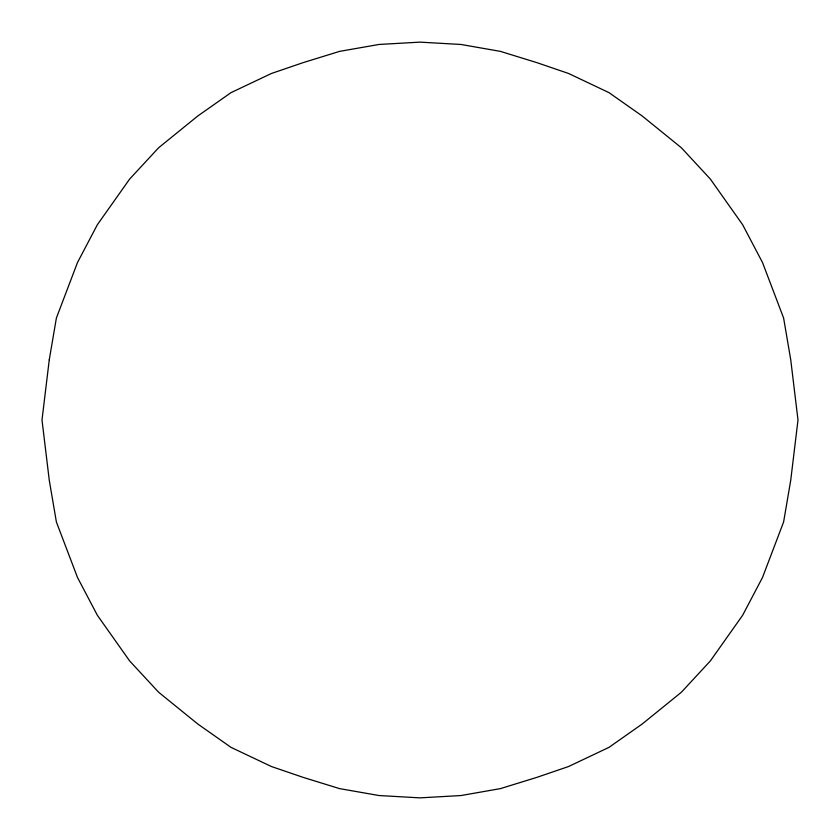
<?xml version="1.0" encoding="UTF-8"?>
<svg xmlns="http://www.w3.org/2000/svg" width="840" height="840" viewBox="0 0 840 840"><rect width="100%" height="100%" fill="white"/><g stroke="black" fill="none" stroke-linecap="round" stroke-linejoin="round"><path stroke-width="1.26" d="M49.266 359.793L42 420L49.266 480.218L56.385 521.976L77.48 577.448L97.356 615.269L129.633 660.912L158.676 692.286L197.757 723.975L231 747.359L271.498 766.553L303.324 777.431L339.633 788.634L379.029 795.533L420 797.864L460.971 795.543L500.367 788.634L536.676 777.431L568.491 766.553L609 747.359L642.243 723.975L681.324 692.286L710.367 660.912L742.644 615.269L762.521 577.448L783.615 521.966L790.734 480.218L798 420L790.734 359.782L783.615 318.034L762.521 262.553L742.644 224.732L710.367 179.088L681.324 147.714L642.243 116.025L609 92.642L568.501 73.448L536.676 62.57L500.367 51.366L460.971 44.468L420 42.137L379.029 44.457L339.633 51.366L303.324 62.57L271.509 73.448L231 92.642L197.757 116.025L158.676 147.714L129.633 179.088L97.356 224.732L77.48 262.553L56.385 318.034L49.266 359.793"/></g></svg>
